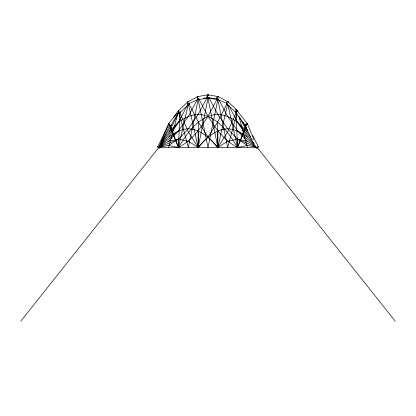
<?xml version="1.0" encoding="UTF-8"?>
<svg xmlns="http://www.w3.org/2000/svg" width="416" height="416" viewBox="0 0 416 416"><rect width="100%" height="100%" fill="white"/><g stroke="black" fill="none" stroke-linecap="round" stroke-linejoin="round"><path stroke-width="0.62" d="M217.885 130.707L217.838 147.472L227.682 141.227L237.515 139.157L247.348 141.227L255.549 146.427M198.427 121.628L198.162 147.472L188.318 141.227L178.485 139.157L168.652 141.227L158.808 147.472L20.8 321.152M179.904 112.039L178.485 147.472L168.646 145.392L158.808 147.472L168.646 123.62L176.519 113.698M227.536 104.359L217.838 147.472C210.293 138.32 200.814 129.444 188.323 128.783C175.833 129.444 166.358 138.32 158.808 147.472L255.96 147.472M168.646 147.472L177.975 113.095M237.006 113.095L227.677 147.472L217.838 99.601L208 98.28L198.162 99.601L188.9 103.485M245.606 125.98L237.515 147.472C218.431 137.498 208.452 117.161 198.786 98.946M235.55 109.72L237.515 111.218L247.354 123.62L237.515 147.472C228.665 132.772 217.027 115.518 198.162 114.369C179.296 115.518 167.658 132.772 158.808 147.472L178.49 139.147L188.323 128.783L198.162 114.369L207.693 96.725M236.496 112.159L227.453 132.142L217.838 147.472L208.042 136.952L198.302 122.06L189.145 104.016M157.638 146.895L168.776 124.212M169.66 125.372L158.808 147.472L178.532 130.707M168.87 132.142L178.948 112.143M227.141 103.449L217.698 122.06L207.958 136.952L198.162 147.472L188.547 132.142L179.504 112.159M188.276 103.449L178.625 122.06L168.688 136.952M197.891 98.384L188.37 116.267L178.511 130.806L168.652 141.227M217.511 98.384C207.735 116.766 197.761 137.389 178.485 147.472L169.879 126.599M179.057 111.166L158.808 147.472L178.75 121.628M173.592 117.437L178.235 110.828M178.334 110.698L187.668 102.014M180.138 112.445L189.472 103.761M168.646 145.392L178.485 139.157L178.485 147.472C187.335 132.772 198.973 115.518 217.838 114.369C233.282 115.305 244.816 127.551 252.335 140.072M187.928 101.769L197.543 96.71M255.96 147.212L247.354 145.392L237.515 147.472L227.817 104.359M197.896 96.543L207.709 94.874M203.382 98.275L208.291 97.438M208.291 94.874L218.104 96.543M207.709 97.438L217.521 99.107M225.363 102.757L217.838 99.601L208 147.472L198.162 99.601L188.323 147.472L178.994 113.095M255.403 146.713L237.51 139.147L227.677 128.783L217.838 114.369L208.614 97.292M218.457 96.71L228.072 101.769M254.186 144.269C247.608 136.042 238.446 129.511 227.677 128.783C215.186 129.444 205.707 138.32 198.162 147.472L188.323 103.724L178.485 147.472L170.394 125.98M247.354 145.392L237.515 139.157L237.515 147.472L235.992 109.46L236.943 111.166M237.468 130.707L255.221 145.792M228.332 102.014L237.666 110.698M226.528 103.761L235.862 112.445M247.348 141.227L237.489 130.806L227.63 116.267L218.405 98.946M257.192 147.472L395.2 321.152M237.25 121.628L254.062 143.416M235.763 112.315L245.055 125.533M247.312 136.952L237.375 122.06L228.894 105.706M242.954 121.94L247.702 130.452M239.642 117.286L247.13 132.142M252.793 135.554L258.362 146.895A1.3 0.525 -26.2 0 1 256.75 148.179A1.3 0.525 -26.2 0 1 256.454 147.311A1.3 0.525 -26.2 0 1 258.372 146.921M244.884 125.362L250.453 136.703M247.354 123.62L253.994 139.719M168.646 123.62L169.14 124.81M238.872 116.22L247.354 147.472M217.573 121.628L217.838 147.472L208 98.28L198.162 147.472L198.115 130.707M227.354 103.844A1.258 0.744 -47.1 0 1 226.418 103.303A1.258 0.744 -47.1 0 1 227.552 101.91A1.258 0.744 -47.1 0 1 228.436 102.518M236.272 112.627A1.258 0.744 -47.1 0 1 235.841 111.649A1.258 0.744 -47.1 0 1 237.12 110.531A1.258 0.744 -47.1 0 1 237.739 111.348M236.116 112.45A1.248 0.624 -35.1 0 1 235.856 111.613A1.248 0.624 -35.1 0 1 237.281 110.698A1.248 0.624 -35.1 0 1 237.749 111.405M245.289 125.653A1.248 0.624 -35.1 0 1 245.206 124.743A1.248 0.624 -35.1 0 1 246.615 123.911A1.248 0.624 -35.1 0 1 247.036 124.623M180.248 112.008A1.258 0.744 47.1 0 1 179.405 112.564A1.258 0.744 47.1 0 1 178.256 111.322A1.248 0.624 35.1 0 1 178.719 110.698M178.88 110.531A1.258 0.744 47.1 0 0 178.256 111.322A1.248 0.624 35.1 0 0 179.514 112.398A1.248 0.624 35.1 0 0 180.305 111.972M189.587 103.392A1.258 0.744 47.1 0 1 188.646 103.844A1.258 0.744 47.1 0 1 187.564 102.518A1.258 0.744 47.1 0 1 188.354 101.878M208.525 97.141A1.316 0.926 -80.3 0 1 207.21 96.985A1.316 0.926 -80.3 0 1 207.511 95.129A1.316 0.926 -80.3 0 1 208.811 95.373M208.692 97.141A1.316 0.926 80.3 0 1 207.355 96.985A1.316 0.926 80.3 0 1 207.34 95.129A1.316 0.926 80.3 0 1 208.676 95.373M218.031 99.05A1.316 0.926 -80.3 0 1 216.918 98.368A1.316 0.926 -80.3 0 1 217.464 96.678A1.316 0.926 -80.3 0 1 218.655 97.12M189.535 103.392A1.295 0.858 62.2 0 1 188.505 104A1.295 0.858 62.2 0 1 187.606 102.435A1.295 0.858 62.2 0 1 188.594 101.754M198.988 98.795A1.295 0.858 62.2 0 1 197.787 98.701A1.295 0.858 62.2 0 1 197.252 97.146A1.295 0.858 62.2 0 1 198.276 96.725M217.833 98.961A1.295 0.858 -62.2 0 1 216.85 98.327A1.295 0.858 -62.2 0 1 217.651 96.762A1.295 0.858 -62.2 0 1 218.754 97.172M227.313 104.068A1.295 0.858 -62.2 0 1 226.465 103.173A1.295 0.858 -62.2 0 1 227.5 101.717A1.295 0.858 -62.2 0 1 228.394 102.544M198.884 98.816A1.316 0.926 80.3 0 1 197.626 98.774A1.316 0.926 80.3 0 1 197.387 97.016A1.316 0.926 80.3 0 1 198.598 96.725M159.812 147.555A1.3 0.525 26.2 0 1 159.479 148.21A1.3 0.525 26.2 0 1 157.836 147.42A1.3 0.525 26.2 0 1 158.096 146.728M171.028 124.977A1.3 0.525 26.2 0 1 170.414 125.502A1.3 0.525 26.2 0 1 168.839 124.566A1.3 0.525 26.2 0 1 169.53 124.088M245.211 125.528A1.3 0.525 -26.2 0 1 245.154 124.769A1.3 0.525 -26.2 0 1 246.771 124.046A1.3 0.525 -26.2 0 1 247.057 124.701M170.96 125.013A1.248 0.624 35.1 0 1 170.347 125.642A1.248 0.624 35.1 0 1 168.953 124.602A1.248 0.624 35.1 0 1 169.494 123.921"/></g></svg>
